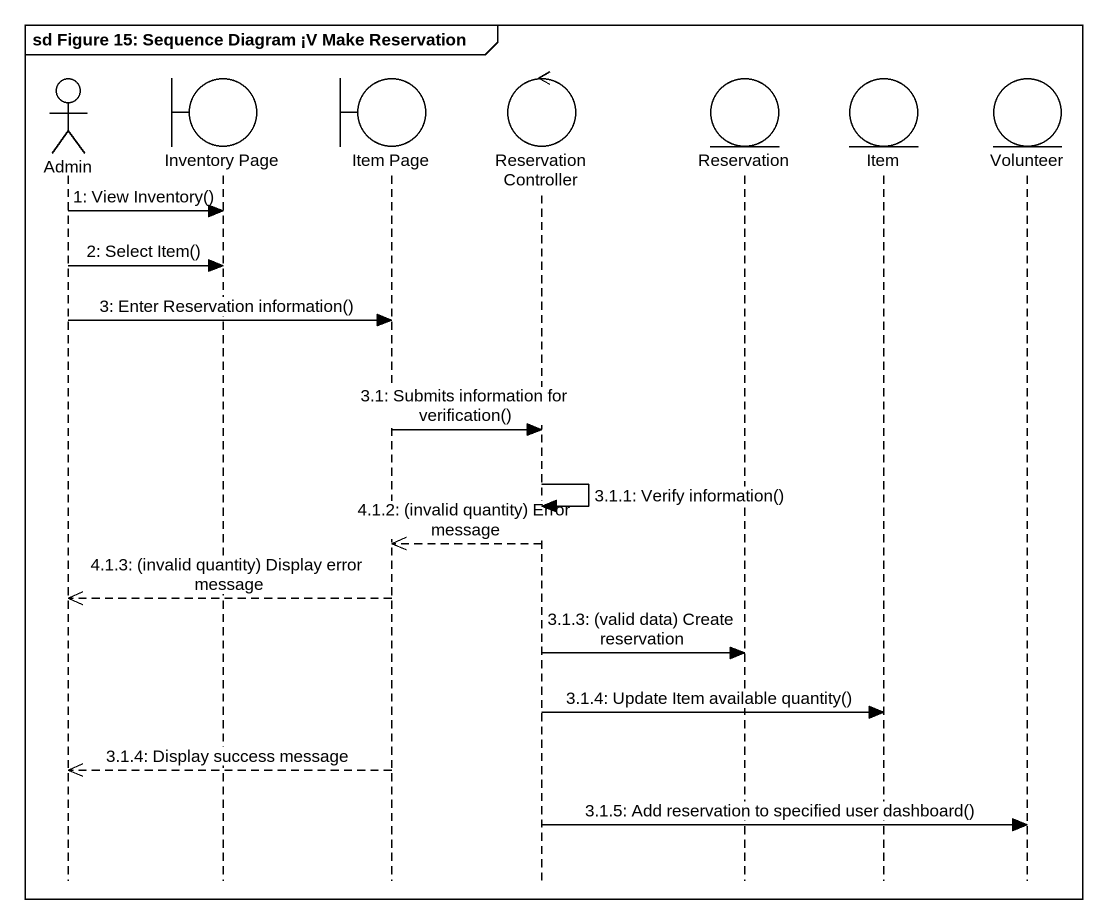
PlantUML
@startuml
mainframe sd Figure 15: Sequence Diagram ¡V Make Reservation
hide footbox
actor Admin
boundary "Inventory Page" as Inventory_Page
boundary "Item Page" as Item_Page
control "Reservation Controller" as Reservation_Controller
entity Reservation
entity Item
entity Volunteer

Admin -> Inventory_Page : 1: View Inventory()
Admin -> Inventory_Page : 2: Select Item()
Admin -> Item_Page : 3: Enter Reservation information()
Item_Page -> Reservation_Controller : 3.1: Submits information for verification()
Reservation_Controller -> Reservation_Controller : 3.1.1: Verify information()
Reservation_Controller -->> Item_Page : 4.1.2: (invalid quantity) Error message
Item_Page -->> Admin : 4.1.3: (invalid quantity) Display error message
Reservation_Controller -> Reservation : 3.1.3: (valid data) Create reservation
Reservation_Controller -> Item : 3.1.4: Update Item available quantity()
Item_Page -->> Admin : 3.1.4: Display success message
Reservation_Controller -> Volunteer : 3.1.5: Add reservation to specified user dashboard()
@enduml
